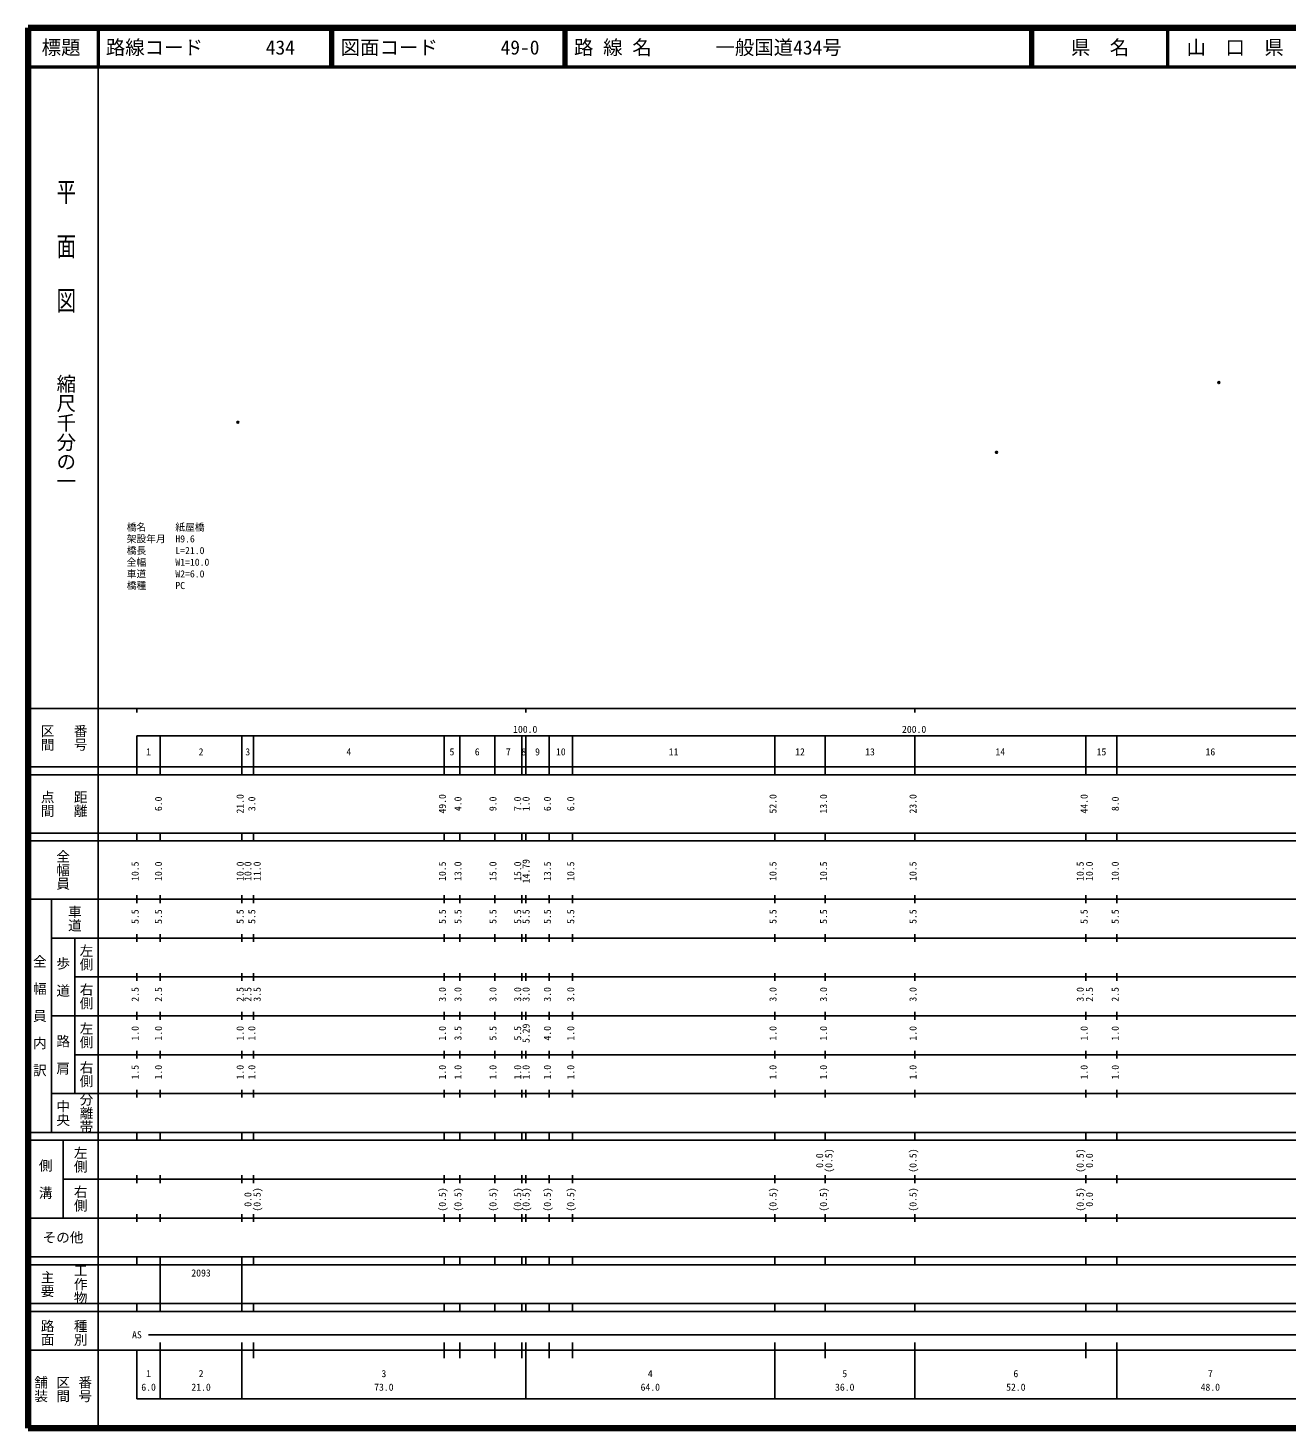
# Model space of a CAD drawing. Units: millimetres on the paper. Extents: x 40 to 680, y 20 to 380.
# Drawn here: x 40 to 363.7, y 20 to 380 of the extents above; entities that cross this region are included whole.
import ezdxf
from ezdxf.enums import TextEntityAlignment as Align

# ---------------------------------------------------------------- set-up
doc = ezdxf.new("R2010")
doc.units = ezdxf.units.MM
doc.header["$PDMODE"] = 32
doc.header["$PDSIZE"] = 0.5
for name, color, linetype in [('M-OTRS', 6, 'Continuous'), ('M-STR-HTXT', 7, 'Continuous'), ('M-TTL-TXT', 7, 'Continuous')]:
    doc.layers.add(name, color=color, linetype=linetype)
for name, color, linetype, lineweight in [('M-TTL', 2, 'Continuous', 140), ('M-TTL-BAND', 7, 'Continuous', 25), ('M-TTL-LINE', 7, 'Continuous', 50)]:
    doc.layers.add(name, color=color, linetype=linetype, lineweight=lineweight)
doc.styles.add('@ＭＳ ゴシック', font='')
doc.styles.add('ＭＳ ゴシック', font='')
doc.styles.get('@ＭＳ ゴシック').set_extended_font_data('@MS Gothic')
doc.styles.get('ＭＳ ゴシック').set_extended_font_data('MS Gothic')

msp = doc.modelspace()

# ---------------------------------------------------------------- linework, layer by layer
at = {"layer": 'M-OTRS'}
for p in [(346.209, 288.815), (93.979, 278.607), (289.042, 270.884)]:
    msp.add_point(p, dxfattribs=at)
at = {"layer": 'M-TTL'}
for p, q in [((40, 380), (40, 20)), ((680, 380), (40, 380)), ((40, 20), (680, 20))]:
    msp.add_line(p, q, dxfattribs=at)
at = {"layer": 'M-TTL-BAND'}
for p, q in [((58, 370), (58, 20)), ((40, 205), (579, 205)), ((68, 205), (68, 204)), ((168, 205), (168, 204)), ((268, 205), (268, 204)), ((68, 198), (579, 198)), ((68, 198), (68, 188)), ((74, 188), (74, 198)), ((95, 188), (95, 198)), ((98, 188), (98, 198)), ((147, 188), (147, 198)), ((151, 188), (151, 198)), ((160, 188), (160, 198)), ((167, 188), (167, 198)), ((168, 188), (168, 198)), ((174, 188), (174, 198)), ((180, 188), (180, 198)), ((232, 188), (232, 198)), ((245, 188), (245, 198)), ((268, 188), (268, 198)), ((312, 188), (312, 198)), ((320, 188), (320, 198)), ((40, 190), (579, 190)), ((40, 188), (579, 188)), ((40, 173), (579, 173)), ((68, 171), (68, 173)), ((74, 171), (74, 173)), ((95, 171), (95, 173)), ((98, 171), (98, 173)), ((147, 171), (147, 173)), ((151, 171), (151, 173)), ((160, 171), (160, 173)), ((167, 171), (167, 173)), ((168, 171), (168, 173)), ((174, 171), (174, 173)), ((180, 171), (180, 173)), ((232, 171), (232, 173)), ((245, 171), (245, 173)), ((268, 171), (268, 173)), ((312, 171), (312, 173)), ((320, 171), (320, 173)), ((40, 171), (579, 171)), ((40, 156), (579, 156)), ((46, 96), (46, 156)), ((68, 155), (68, 157)), ((74, 155), (74, 157)), ((95, 155), (95, 157)), ((98, 155), (98, 157)), ((147, 155), (147, 157)), ((151, 155), (151, 157)), ((160, 155), (160, 157)), ((167, 155), (167, 157)), ((168, 155), (168, 157)), ((174, 155), (174, 157)), ((180, 155), (180, 157)), ((232, 155), (232, 157)), ((245, 155), (245, 157)), ((268, 155), (268, 157)), ((312, 155), (312, 157)), ((320, 155), (320, 157)), ((46, 146), (579, 146)), ((52, 146), (52, 106)), ((68, 145), (68, 147)), ((74, 145), (74, 147)), ((95, 145), (95, 147)), ((98, 145), (98, 147)), ((147, 145), (147, 147)), ((151, 145), (151, 147)), ((160, 145), (160, 147)), ((167, 145), (167, 147)), ((168, 145), (168, 147)), ((174, 145), (174, 147)), ((180, 145), (180, 147)), ((232, 145), (232, 147)), ((245, 145), (245, 147)), ((268, 145), (268, 147)), ((312, 145), (312, 147)), ((320, 145), (320, 147)), ((68, 135), (68, 137)), ((74, 135), (74, 137)), ((95, 135), (95, 137)), ((98, 135), (98, 137)), ((147, 135), (147, 137)), ((151, 135), (151, 137)), ((160, 135), (160, 137)), ((167, 135), (167, 137)), ((168, 135), (168, 137)), ((174, 135), (174, 137)), ((180, 135), (180, 137)), ((232, 135), (232, 137)), ((245, 135), (245, 137)), ((268, 135), (268, 137)), ((312, 135), (312, 137)), ((320, 135), (320, 137)), ((52, 136), (579, 136)), ((46, 126), (579, 126)), ((68, 125), (68, 127)), ((74, 125), (74, 127)), ((95, 125), (95, 127)), ((98, 125), (98, 127)), ((147, 125), (147, 127)), ((151, 125), (151, 127)), ((160, 125), (160, 127)), ((167, 125), (167, 127)), ((168, 125), (168, 127)), ((174, 125), (174, 127)), ((180, 125), (180, 127)), ((232, 125), (232, 127)), ((245, 125), (245, 127)), ((268, 125), (268, 127)), ((312, 125), (312, 127)), ((320, 125), (320, 127)), ((52, 116), (579, 116)), ((68, 115), (68, 117)), ((74, 115), (74, 117)), ((95, 115), (95, 117)), ((98, 115), (98, 117)), ((147, 115), (147, 117)), ((151, 115), (151, 117)), ((160, 115), (160, 117)), ((167, 115), (167, 117)), ((168, 115), (168, 117)), ((174, 115), (174, 117)), ((180, 115), (180, 117)), ((232, 115), (232, 117)), ((245, 115), (245, 117)), ((268, 115), (268, 117)), ((312, 115), (312, 117)), ((320, 115), (320, 117)), ((46, 106), (579, 106)), ((68, 105), (68, 107)), ((74, 105), (74, 107)), ((95, 105), (95, 107)), ((98, 105), (98, 107)), ((147, 105), (147, 107)), ((151, 105), (151, 107)), ((160, 105), (160, 107)), ((167, 105), (167, 107)), ((168, 105), (168, 107)), ((174, 105), (174, 107)), ((180, 105), (180, 107)), ((232, 105), (232, 107)), ((245, 105), (245, 107)), ((268, 105), (268, 107)), ((312, 105), (312, 107)), ((320, 105), (320, 107)), ((40, 96), (579, 96)), ((40, 94), (579, 94)), ((49, 94), (49, 74)), ((68, 94), (68, 96)), ((74, 94), (74, 96)), ((95, 94), (95, 96)), ((98, 94), (98, 96)), ((147, 94), (147, 96)), ((151, 94), (151, 96)), ((160, 94), (160, 96)), ((167, 94), (167, 96)), ((168, 94), (168, 96)), ((174, 94), (174, 96)), ((180, 94), (180, 96)), ((232, 94), (232, 96)), ((245, 94), (245, 96)), ((268, 94), (268, 96)), ((312, 94), (312, 96)), ((320, 94), (320, 96)), ((49, 84), (579, 84)), ((68, 83), (68, 85)), ((74, 83), (74, 85)), ((95, 83), (95, 85)), ((98, 83), (98, 85)), ((147, 83), (147, 85)), ((151, 83), (151, 85)), ((160, 83), (160, 85)), ((167, 83), (167, 85)), ((168, 83), (168, 85)), ((174, 83), (174, 85)), ((180, 83), (180, 85)), ((232, 83), (232, 85)), ((245, 83), (245, 85)), ((268, 83), (268, 85)), ((312, 83), (312, 85)), ((320, 83), (320, 85)), ((40, 74), (579, 74)), ((68, 73), (68, 75)), ((74, 73), (74, 75)), ((95, 73), (95, 75)), ((98, 73), (98, 75)), ((147, 73), (147, 75)), ((151, 73), (151, 75)), ((160, 73), (160, 75)), ((167, 73), (167, 75)), ((168, 73), (168, 75)), ((174, 73), (174, 75)), ((180, 73), (180, 75)), ((232, 73), (232, 75)), ((245, 73), (245, 75)), ((268, 73), (268, 75)), ((312, 73), (312, 75)), ((320, 73), (320, 75)), ((40, 64), (579, 64)), ((40, 62), (579, 62)), ((68, 62), (68, 64)), ((74, 62), (74, 64)), ((74, 52), (74, 62)), ((95, 62), (95, 64)), ((95, 52), (95, 62)), ((98, 62), (98, 64)), ((147, 62), (147, 64)), ((151, 62), (151, 64)), ((160, 62), (160, 64)), ((167, 62), (167, 64)), ((168, 62), (168, 64)), ((174, 62), (174, 64)), ((180, 62), (180, 64)), ((232, 62), (232, 64)), ((245, 62), (245, 64)), ((268, 62), (268, 64)), ((312, 62), (312, 64)), ((320, 62), (320, 64)), ((40, 52), (579, 52)), ((68, 50), (68, 52)), ((74, 50), (74, 52)), ((95, 50), (95, 52)), ((98, 50), (98, 52)), ((147, 50), (147, 52)), ((151, 50), (151, 52)), ((160, 50), (160, 52)), ((167, 50), (167, 52)), ((168, 50), (168, 52)), ((174, 50), (174, 52)), ((180, 50), (180, 52)), ((232, 50), (232, 52)), ((245, 50), (245, 52)), ((268, 50), (268, 52)), ((312, 50), (312, 52)), ((320, 50), (320, 52)), ((40, 50), (579, 50)), ((71, 44), (465, 44)), ((40, 40), (579, 40)), ((68, 40), (68, 27.5)), ((74, 27.5), (74, 42)), ((95, 27.5), (95, 42)), ((98, 38), (98, 42)), ((147, 38), (147, 42)), ((151, 38), (151, 42)), ((160, 38), (160, 42)), ((167, 38), (167, 42)), ((168, 27.5), (168, 42)), ((174, 38), (174, 42)), ((180, 38), (180, 42)), ((232, 27.5), (232, 42)), ((245, 38), (245, 42)), ((268, 27.5), (268, 42)), ((312, 38), (312, 42)), ((320, 27.5), (320, 42)), ((68, 27.5), (579, 27.5))]:
    msp.add_line(p, q, dxfattribs=at)
at = {"layer": 'M-TTL-LINE'}
for p, q in [((58, 380), (58, 370)), ((117.75, 380), (117.75, 370)), ((118.25, 380), (118.25, 370)), ((177.75, 380), (177.75, 370)), ((178.25, 380), (178.25, 370)), ((297.75, 380), (297.75, 370)), ((298.25, 380), (298.25, 370)), ((333, 380), (333, 370)), ((40, 370), (680, 370))]:
    msp.add_line(p, q, dxfattribs=at)

# ---------------------------------------------------------------- texts
at = {"layer": 'M-STR-HTXT', "style": 'ＭＳ ゴシック'}
for s, p in [('橋名\u3000\u3000\u3000紙屋橋', (65.39, 250.169)), ('架設年月\u3000H9.6', (65.39, 247.169)), ('橋長\u3000\u3000\u3000L=21.0', (65.39, 244.169)), ('全幅\u3000\u3000\u3000W1=10.0', (65.39, 241.169)), ('橋種\u3000\u3000\u3000PC', (65.39, 235.169)), ('車道\u3000\u3000\u3000W2=6.0', (65.39, 238.169))]:
    msp.add_text(s, height=1.833, dxfattribs=at).set_placement(p, align=Align.BOTTOM_LEFT)
at = {"layer": 'M-TTL-BAND', "style": '@ＭＳ ゴシック', "width": 1.4}
msp.add_text('平  面  図', height=3.666, rotation=270, dxfattribs=at).set_placement((49.777, 306.475), align=Align.MIDDLE_RIGHT)
at = {"layer": 'M-TTL-BAND', "style": '@ＭＳ ゴシック'}
msp.add_text('縮尺千分の一', height=3.666, rotation=270, dxfattribs=at).set_placement((49.777, 261.03), align=Align.MIDDLE_RIGHT)
for s, p in [('区間', (45, 197.5)), ('番号', (53.5, 197.5)), ('点間', (45, 180.5)), ('距離', (53.5, 180.5)), ('全幅員', (49, 163.5)), ('車道', (52, 151)), ('左側', (55, 141)), ('全\u3000幅\u3000員\u3000内\u3000訳', (43, 126)), ('歩\u3000道', (49, 136)), ('右側', (55, 131)), ('左側', (55, 121)), ('路\u3000肩', (49, 116)), ('右側', (55, 111)), ('分離帯', (55, 101)), ('中央', (49, 101)), ('左側', (53.5, 89)), ('側\u3000溝', (44.5, 84)), ('右側', (53.5, 79)), ('工作物', (53.5, 57)), ('主要', (45, 57)), ('路面', (45, 44.5)), ('種別', (53.5, 44.5)), ('舗装', (43.333, 30)), ('区間', (49, 30)), ('番号', (54.667, 30))]:
    msp.add_text(s, height=2.566, rotation=270, dxfattribs=at).set_placement(p, align=Align.MIDDLE_CENTER)
at = {"layer": 'M-TTL-BAND', "style": 'ＭＳ ゴシック'}
for s, p in [('100.0', (167.844, 198.195)), ('200.0', (267.844, 198.195)), ('1', (71, 192.405)), ('2', (84.5, 192.405)), ('3', (96.5, 192.405)), ('4', (122.5, 192.405)), ('5', (149, 192.405)), ('6', (155.5, 192.405)), ('7', (163.5, 192.405)), ('8', (167.5, 192.405)), ('9', (171, 192.405)), ('10', (177, 192.405)), ('11', (206, 192.405)), ('12', (238.5, 192.405)), ('13', (256.5, 192.405)), ('14', (290, 192.405)), ('15', (316, 192.405)), ('16', (344, 192.405)), ('AS', (68, 42.5)), ('1', (71, 32.523)), ('2', (84.5, 32.523)), ('3', (131.5, 32.523)), ('4', (200, 32.523)), ('5', (250, 32.523)), ('6', (294, 32.523)), ('7', (344, 32.523)), ('6.0', (71, 29.033)), ('21.0', (84.5, 29.033)), ('73.0', (131.5, 29.033)), ('64.0', (200, 29.033)), ('36.0', (250, 29.033)), ('52.0', (294, 29.033)), ('48.0', (344, 29.033))]:
    msp.add_text(s, height=1.833, dxfattribs=at).set_placement(p, align=Align.BOTTOM_CENTER)
for s, p in [('6.0', (75, 180.5)), ('21.0', (96, 180.5)), ('3.0', (99, 180.5)), ('49.0', (148, 180.5)), ('4.0', (152, 180.5)), ('9.0', (161, 180.5)), ('7.0', (167.355, 180.5)), ('1.0', (169.513, 180.5)), ('6.0', (175, 180.5)), ('6.0', (181, 180.5)), ('52.0', (233, 180.5)), ('13.0', (246, 180.5)), ('23.0', (269, 180.5)), ('44.0', (313, 180.5)), ('8.0', (321, 180.5)), ('14.79', (169.513, 163.174)), ('10.5', (69, 163.174)), ('10.0', (75, 163.174)), ('10.0', (96, 163.174)), ('10.0', (98, 163.174)), ('11.0', (100.37, 163.174)), ('10.5', (148, 163.174)), ('13.0', (152, 163.174)), ('15.0', (161, 163.174)), ('15.0', (167.355, 163.174)), ('13.5', (175, 163.174)), ('10.5', (181, 163.174)), ('10.5', (233, 163.174)), ('10.5', (246, 163.174)), ('10.5', (269, 163.174)), ('10.5', (312, 163.174)), ('10.0', (314.37, 163.174)), ('10.0', (321, 163.174)), ('5.5', (69, 151.5)), ('5.5', (75, 151.5)), ('5.5', (96, 151.5)), ('5.5', (99, 151.5)), ('5.5', (148, 151.5)), ('5.5', (152, 151.5)), ('5.5', (161, 151.5)), ('5.5', (167.355, 151.5)), ('5.5', (169.513, 151.5)), ('5.5', (175, 151.5)), ('5.5', (181, 151.5)), ('5.5', (233, 151.5)), ('5.5', (246, 151.5)), ('5.5', (269, 151.5)), ('5.5', (313, 151.5)), ('5.5', (321, 151.5)), ('2.5', (69, 131.5)), ('2.5', (75, 131.5)), ('2.5', (96, 131.5)), ('2.5', (98, 131.5)), ('3.5', (100.37, 131.5)), ('3.0', (148, 131.5)), ('3.0', (152, 131.5)), ('3.0', (161, 131.5)), ('3.0', (167.355, 131.5)), ('3.0', (169.513, 131.5)), ('3.0', (175, 131.5)), ('3.0', (181, 131.5)), ('3.0', (233, 131.5)), ('3.0', (246, 131.5)), ('3.0', (269, 131.5)), ('3.0', (312, 131.5)), ('2.5', (314.37, 131.5)), ('2.5', (321, 131.5)), ('1.0', (69, 121.5)), ('1.0', (75, 121.5)), ('1.0', (96, 121.5)), ('1.0', (99, 121.5)), ('1.0', (148, 121.5)), ('3.5', (152, 121.5)), ('5.5', (161, 121.5)), ('5.5', (167.355, 121.5)), ('5.29', (169.513, 121.5)), ('4.0', (175, 121.5)), ('1.0', (181, 121.5)), ('1.0', (233, 121.5)), ('1.0', (246, 121.5)), ('1.0', (269, 121.5)), ('1.0', (313, 121.5)), ('1.0', (321, 121.5)), ('1.5', (69, 111.5)), ('1.0', (75, 111.5)), ('1.0', (96, 111.5)), ('1.0', (99, 111.5)), ('1.0', (148, 111.5)), ('1.0', (152, 111.5)), ('1.0', (161, 111.5)), ('1.0', (167.355, 111.5)), ('1.0', (169.513, 111.5)), ('1.0', (175, 111.5)), ('1.0', (181, 111.5)), ('1.0', (233, 111.5)), ('1.0', (246, 111.5)), ('1.0', (269, 111.5)), ('1.0', (313, 111.5)), ('1.0', (321, 111.5)), ('0.0', (245, 88.764)), ('(0.5)', (247.37, 88.764)), ('(0.5)', (269, 88.764)), ('(0.5)', (312, 88.764)), ('0.0', (314.37, 88.764)), ('0.0', (98, 78.764)), ('(0.5)', (100.37, 78.764)), ('(0.5)', (148, 78.764)), ('(0.5)', (152, 78.764)), ('(0.5)', (161, 78.764)), ('(0.5)', (167.355, 78.764)), ('(0.5)', (169.513, 78.764)), ('(0.5)', (175, 78.764)), ('(0.5)', (181, 78.764)), ('(0.5)', (233, 78.764)), ('(0.5)', (246, 78.764)), ('(0.5)', (269, 78.764)), ('(0.5)', (312, 78.764)), ('0.0', (314.37, 78.764))]:
    msp.add_text(s, height=1.833, rotation=90, dxfattribs=at).set_placement(p, align=Align.BOTTOM_CENTER)
msp.add_text('その他', height=2.566, dxfattribs=at).set_placement((49, 69), align=Align.MIDDLE_CENTER)
msp.add_text('2093', height=1.833, dxfattribs=at).set_placement((82, 58.405), align=Align.BOTTOM_LEFT)
at = {"layer": 'M-TTL-TXT', "style": 'ＭＳ ゴシック'}
for s, p in [('標題', (48.5, 375)), ('県\u3000名', (315.625, 375)), ('山\u3000口\u3000県', (350.375, 375))]:
    msp.add_text(s, height=3.666, dxfattribs=at).set_placement(p, align=Align.MIDDLE_CENTER)
for s, p in [('路線コード', (60, 375)), ('434', (101.142, 375)), ('図面コード', (120.38, 375)), ('49-0', (161.521, 375)), ('路 線 名', (180.38, 375)), ('一般国道434号', (216.734, 375))]:
    msp.add_text(s, height=3.666, dxfattribs=at).set_placement(p, align=Align.MIDDLE_LEFT)

doc.saveas('drawing.dxf')
